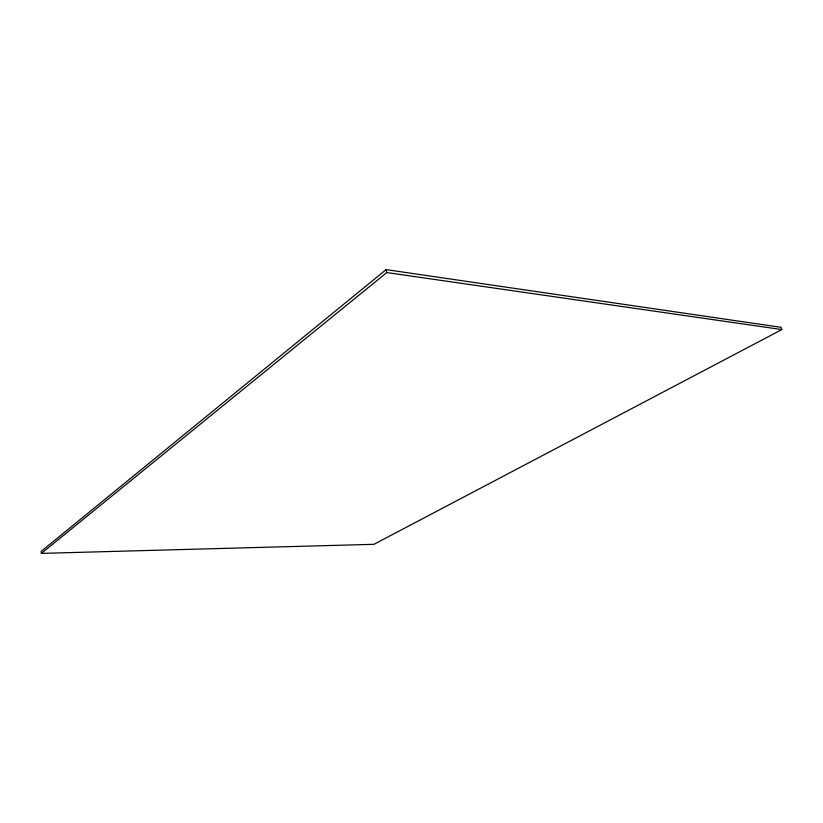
<?xml version="1.0" encoding="UTF-8"?>
<svg xmlns="http://www.w3.org/2000/svg" width="823" height="823" viewBox="0 0 823 823"><rect width="100%" height="100%" fill="white"/><g stroke="black" fill="none" stroke-linecap="round" stroke-linejoin="round"><path stroke-width="1.23" d="M386.11 269.615L41.15 551.4L41.376 553.385L373.971 544.312L781.85 329.57L781.109 327.328L386.11 269.615L386.759 272.557L41.376 553.385M386.759 272.557L781.85 329.57"/></g></svg>
